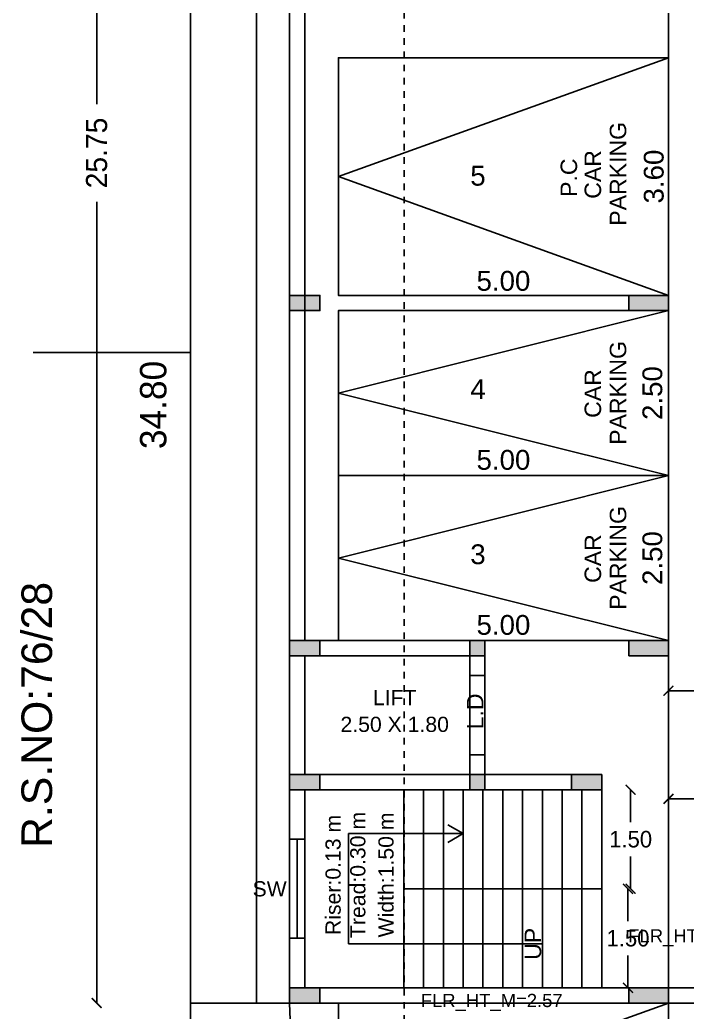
# Model space of a CAD drawing. Header units: metres. Extents: x 21686 to 22035, y 16742 to 16822.
# Drawn here: x 21686.06 to 21696.17, y 16767.55 to 16782.58 of the extents above; entities that cross this region are included whole.
import ezdxf
from ezdxf.enums import TextEntityAlignment as Align

# ---------------------------------------------------------------- set-up
doc = ezdxf.new("R2010")
doc.units = ezdxf.units.M
doc.header["$LTSCALE"] = 1.8
doc.header["$MEASUREMENT"] = 0
for name, pattern in [('DASHED2', [0.375, 0.25, -0.125]), ('HIDDEN', [0.375, 0.25, -0.125]), ('PHANTOM2', [1.25, 0.625, -0.125, 0.125, -0.125, 0.125, -0.125])]:
    doc.linetypes.add(name, pattern=pattern)
for name, color, linetype in [('AS_AT_SITE', 6, 'Continuous'), ('BLK_1_FLR_0_BLT_UP_AREA', 18, 'Continuous'), ('BLK_1_FLR_0_BLT_UP_AREA_DEDUCT', 18, 'Continuous'), ('BLK_1_FLR_0_DA_LIFT', 30, 'Continuous'), ('BLK_1_FLR_0_EXIT_WIDTH_DOOR', 2, 'Continuous'), ('BLK_1_FLR_0_EXIT_WIDTH_STAIR', 1, 'Continuous'), ('BLK_1_FLR_0_FIRESTAIR_1', 1, 'Continuous'), ('BLK_1_FLR_0_LIFT_1', 30, 'Continuous'), ('BLK_1_FLR_0_STAIR_1', 1, 'Continuous'), ('BLK_1_FLR_0_STILT_PARKING', 13, 'Continuous'), ('BLK_1_FLR_0_STILT_PARKING_DEDUCT', 13, 'Continuous'), ('BLK_1_LVL_0_BLDG_FOOT_PRINT', 1, 'Continuous'), ('BLK_1_LVL_0_FRONT_SETBACK', 2, 'Continuous'), ('BLK_1_LVL_0_SIDE_SETBACK1', 171, 'Continuous'), ('DRIVE_WAY', 255, 'Continuous'), ('FMB_OR_PLR', 70, 'Continuous'), ('PLOT_BOUNDARY', 70, 'Continuous'), ('RWH', 130, 'Continuous'), ('SUPER_IMPOSED', 5, 'Continuous')]:
    doc.layers.add(name, color=color, linetype=linetype)
doc.layers.add('BLK_1_FIRE_TENDER_MOVEMENT', color=161, linetype='Continuous', lineweight=0)
for name, color, linetype, plot in [('DA_PARKING', 1, 'Continuous', False), ('PARKING_SLOT', 30, 'Continuous', False), ('PER_AISLE_WIDTH', 5, 'Continuous', False)]:
    doc.layers.add(name, color=color, linetype=linetype, plot=plot)
doc.styles.add('ARIAL', font='arial.ttf')
doc.styles.get("Standard").update_dxf_attribs({"font": 'arial.ttf'})
doc.styles.add('USA TEXT', font='GOTHIC.TTF')
doc.dimstyles.new('1-100-ED', dxfattribs={"dimtxt": 0.25, "dimasz": 0.15, "dimexe": 0.18, "dimexo": 0.0625, "dimgap": 0.129, "dimtad": 0, "dimtih": 1, "dimtoh": 1, "dimzin": 0, "dimdsep": 46, "dimtxsty": 'USA TEXT', "dimblk": 'ARCHTICK', "dimcen": 0.1, "dimse1": 1, "dimse2": 1, "dimadec": 0, "dimazin": 0, "dimtfac": 1, "dimtofl": 0, "dimtmove": 0, "dimatfit": 3, "dimldrblk": 'ARCHTICK', "dimfxl": 0, "dimtolj": 1, "dimtzin": 0, "dimarcsym": 0})
doc.dimstyles.new('Copy of ISO-25', dxfattribs={"dimtxt": 0.3, "dimasz": 0, "dimexe": 1.25, "dimexo": 0.625, "dimgap": 0.15, "dimtad": 1, "dimzin": 1, "dimdsep": 46, "dimtxsty": 'Standard', "dimcen": 2.5, "dimse1": 1, "dimse2": 1, "dimsd1": 1, "dimsd2": 1, "dimclrd": 256, "dimadec": 1, "dimazin": 0, "dimtfac": 1, "dimtmove": 0, "dimatfit": 3, "dimfxl": 0, "dimarcsym": 0})

# ---------------------------------------------------------------- blocks, each defined once
blk = doc.blocks.new('*D109')
at = {"layer": 'Defpoints', "color": 0}
for p in [(21688.642, 16794.943), (21688.079, 16760.143), (21688.642, 16760.143)]:
    blk.add_point(p, dxfattribs=at)
at = {"color": 0, "insert": (21688.079, 16776.749), "char_height": 0.4, "attachment_point": 5, "rotation": 90, "style": 'USA TEXT'}
blk.add_mtext('\\A1;34.80', dxfattribs=at)
blk = doc.blocks.new('_ArchTick')
at = {"color": 0, "linetype": 'ByBlock', "const_width": 0.15}
blk.add_lwpolyline([(-0.5, -0.5), (0.5, 0.5)], dxfattribs=at)
blk = doc.blocks.new('*D112')
at = {"color": 0, "lineweight": -2}
for p, q in [((21687.22, 16793.443), (21687.22, 16781.305)), ((21687.22, 16767.689), (21687.22, 16779.827))]:
    blk.add_line(p, q, dxfattribs=at)
at = {"layer": 'Defpoints', "color": 0}
for p in [(21690.142, 16793.443), (21687.22, 16767.689), (21690.142, 16767.689)]:
    blk.add_point(p, dxfattribs=at)
at = {"color": 0, "lineweight": -2, "xscale": 0.15, "yscale": 0.15, "zscale": 0.15}
for p, rotation in [((21687.22, 16793.443), 90), ((21687.22, 16767.689), 270)]:
    blk.add_blockref('_ArchTick', p, dxfattribs=dict(at, rotation=rotation))
at = {"color": 0, "insert": (21687.22, 16780.566), "char_height": 0.32, "attachment_point": 5, "rotation": 90, "style": 'USA TEXT'}
blk.add_mtext('\\A1;25.75', dxfattribs=at)
blk = doc.blocks.new('*D131')
at = {"layer": 'BLK_1_FLR_0_EXIT_WIDTH_DOOR', "color": 0, "linetype": 'PHANTOM2', "lineweight": -2}
for p, q in [((21695.269, 16769.419), (21695.269, 16768.929)), ((21695.269, 16767.919), (21695.269, 16768.409))]:
    blk.add_line(p, q, dxfattribs=at)
at = {"layer": 'Defpoints', "color": 0}
for p in [(21694.872, 16769.419), (21695.269, 16769.419), (21694.872, 16767.919)]:
    blk.add_point(p, dxfattribs=at)
at = {"layer": 'BLK_1_FLR_0_EXIT_WIDTH_DOOR', "color": 0, "lineweight": -2, "xscale": 0.15, "yscale": 0.15, "zscale": 0.15}
for p, rotation in [((21695.269, 16769.419), 90), ((21695.269, 16767.919), 270)]:
    blk.add_blockref('_ArchTick', p, dxfattribs=dict(at, rotation=rotation))
at = {"layer": 'BLK_1_FLR_0_EXIT_WIDTH_DOOR', "color": 0, "insert": (21695.269, 16768.669), "char_height": 0.25, "attachment_point": 5, "style": 'USA TEXT'}
blk.add_mtext('\\A1;1.50', dxfattribs=at)
blk = doc.blocks.new('*D132')
at = {"layer": 'BLK_1_FLR_0_EXIT_WIDTH_STAIR', "color": 0, "linetype": 'PHANTOM2', "lineweight": -2}
for p, q in [((21695.309, 16770.919), (21695.309, 16770.43)), ((21695.309, 16769.419), (21695.309, 16769.909))]:
    blk.add_line(p, q, dxfattribs=at)
at = {"layer": 'Defpoints', "color": 0}
for p in [(21694.872, 16770.919), (21695.309, 16770.919), (21694.872, 16769.419)]:
    blk.add_point(p, dxfattribs=at)
at = {"layer": 'BLK_1_FLR_0_EXIT_WIDTH_STAIR', "color": 0, "lineweight": -2, "xscale": 0.15, "yscale": 0.15, "zscale": 0.15}
for p, rotation in [((21695.309, 16770.919), 90), ((21695.309, 16769.419), 270)]:
    blk.add_blockref('_ArchTick', p, dxfattribs=dict(at, rotation=rotation))
at = {"layer": 'BLK_1_FLR_0_EXIT_WIDTH_STAIR', "color": 0, "insert": (21695.309, 16770.169), "char_height": 0.25, "attachment_point": 5, "style": 'USA TEXT'}
blk.add_mtext('\\A1;1.50', dxfattribs=at)
blk = doc.blocks.new('*D138')
at = {"layer": 'Defpoints', "color": 0}
for p in [(21695.882, 16767.689), (21695.965, 16767.689), (21695.882, 16764.089)]:
    blk.add_point(p, dxfattribs=at)
at = {"color": 0, "insert": (21695.661, 16765.889), "char_height": 0.3, "attachment_point": 5, "rotation": 90}
blk.add_mtext('3.60', dxfattribs=at)
blk = doc.blocks.new('*D140')
at = {"layer": 'Defpoints', "color": 0}
for p in [(21690.882, 16773.179), (21695.882, 16773.179), (21695.882, 16773.112)]:
    blk.add_point(p, dxfattribs=at)
at = {"color": 0, "insert": (21693.382, 16773.415), "char_height": 0.3, "attachment_point": 5}
blk.add_mtext('5.00', dxfattribs=at)
blk = doc.blocks.new('*D141')
at = {"layer": 'Defpoints', "color": 0}
for p in [(21695.882, 16775.679), (21695.943, 16775.679), (21695.882, 16773.179)]:
    blk.add_point(p, dxfattribs=at)
at = {"color": 0, "insert": (21695.64, 16774.429), "char_height": 0.3, "attachment_point": 5, "rotation": 90}
blk.add_mtext('2.50', dxfattribs=at)
blk = doc.blocks.new('*D142')
at = {"layer": 'Defpoints', "color": 0}
for p in [(21690.882, 16775.679), (21695.882, 16775.679), (21695.882, 16775.612)]:
    blk.add_point(p, dxfattribs=at)
at = {"color": 0, "insert": (21693.382, 16775.915), "char_height": 0.3, "attachment_point": 5}
blk.add_mtext('5.00', dxfattribs=at)
blk = doc.blocks.new('*D143')
at = {"layer": 'Defpoints', "color": 0}
for p in [(21695.882, 16778.179), (21695.943, 16778.179), (21695.882, 16775.679)]:
    blk.add_point(p, dxfattribs=at)
at = {"color": 0, "insert": (21695.64, 16776.929), "char_height": 0.3, "attachment_point": 5, "rotation": 90}
blk.add_mtext('2.50', dxfattribs=at)
blk = doc.blocks.new('*D152')
at = {"layer": 'Defpoints', "color": 0}
for p in [(21695.882, 16782.009), (21695.965, 16782.009), (21695.882, 16778.409)]:
    blk.add_point(p, dxfattribs=at)
at = {"color": 0, "insert": (21695.661, 16780.209), "char_height": 0.3, "attachment_point": 5, "rotation": 90}
blk.add_mtext('3.60', dxfattribs=at)
blk = doc.blocks.new('*D153')
at = {"layer": 'Defpoints', "color": 0}
for p in [(21690.882, 16778.409), (21690.882, 16778.324), (21695.882, 16778.409)]:
    blk.add_point(p, dxfattribs=at)
at = {"color": 0, "insert": (21693.382, 16778.627), "char_height": 0.3, "attachment_point": 5}
blk.add_mtext('5.00', dxfattribs=at)
blk = doc.blocks.new('*D227')
at = {"layer": 'Defpoints', "color": 0}
for p in [(21695.882, 16770.782), (21701.882, 16770.782), (21701.882, 16770.782)]:
    blk.add_point(p, dxfattribs=at)
at = {"layer": 'PER_AISLE_WIDTH', "color": 0, "lineweight": -2}
for p, q in [((21695.882, 16770.782), (21698.433, 16770.782)), ((21701.882, 16770.782), (21699.331, 16770.782))]:
    blk.add_line(p, q, dxfattribs=at)
at = {"layer": 'PER_AISLE_WIDTH', "color": 0, "lineweight": -2, "xscale": 0.15, "yscale": 0.15, "zscale": 0.15, "rotation": 180}
blk.add_blockref('_ArchTick', (21695.882, 16770.782), dxfattribs=at)
at = {"layer": 'PER_AISLE_WIDTH', "color": 0, "lineweight": -2, "xscale": 0.15, "yscale": 0.15, "zscale": 0.15}
blk.add_blockref('_ArchTick', (21701.882, 16770.782), dxfattribs=at)
at = {"layer": 'PER_AISLE_WIDTH', "color": 0, "insert": (21698.882, 16770.782), "char_height": 0.25, "attachment_point": 5, "style": 'USA TEXT'}
blk.add_mtext('\\A1;6.00', dxfattribs=at)
blk = doc.blocks.new('*D228')
at = {"layer": 'Defpoints', "color": 0}
for p in [(21695.882, 16772.423), (21701.882, 16772.423), (21701.882, 16772.419)]:
    blk.add_point(p, dxfattribs=at)
at = {"layer": 'DRIVE_WAY', "color": 0, "lineweight": -2}
for p, q in [((21695.882, 16772.419), (21698.433, 16772.419)), ((21701.882, 16772.419), (21699.331, 16772.419))]:
    blk.add_line(p, q, dxfattribs=at)
at = {"layer": 'DRIVE_WAY', "color": 0, "lineweight": -2, "xscale": 0.15, "yscale": 0.15, "zscale": 0.15, "rotation": 180}
blk.add_blockref('_ArchTick', (21695.882, 16772.419), dxfattribs=at)
at = {"layer": 'DRIVE_WAY', "color": 0, "lineweight": -2, "xscale": 0.15, "yscale": 0.15, "zscale": 0.15}
blk.add_blockref('_ArchTick', (21701.882, 16772.419), dxfattribs=at)
at = {"layer": 'DRIVE_WAY', "color": 0, "insert": (21698.882, 16772.419), "char_height": 0.25, "attachment_point": 5, "style": 'USA TEXT'}
blk.add_mtext('\\A1;6.00', dxfattribs=at)

msp = doc.modelspace()

# ---------------------------------------------------------------- hatches: boundary and pattern name
h = msp.add_hatch(color=256)
h.dxf.hatch_style = 1
h.paths.add_polyline_path([(21690.6018, 16778.1794), (21690.6018, 16778.4094), (21690.1418, 16778.4094), (21690.1418, 16778.1794)])
h = msp.add_hatch(color=256)
h.dxf.hatch_style = 1
h.paths.add_polyline_path([(21695.2818, 16778.4094), (21695.2818, 16778.1794), (21695.8818, 16778.1794), (21695.8818, 16778.4094)])
h = msp.add_hatch(color=256)
h.dxf.hatch_style = 1
h.paths.add_polyline_path([(21690.6018, 16772.9494), (21690.6018, 16773.1794), (21690.1418, 16773.1794), (21690.1418, 16772.9494)])
h = msp.add_hatch(color=256)
h.dxf.hatch_style = 1
h.paths.add_polyline_path([(21693.1018, 16772.9494), (21693.1018, 16773.1794), (21692.8718, 16773.1794), (21692.8718, 16772.9494)])
h = msp.add_hatch(color=256)
h.dxf.hatch_style = 1
h.paths.add_polyline_path([(21695.2818, 16773.1794), (21695.2818, 16772.9494), (21695.8818, 16772.9494), (21695.8818, 16773.1794)])
h = msp.add_hatch(color=256)
h.dxf.hatch_style = 1
h.paths.add_polyline_path([(21690.6018, 16770.9194), (21690.6018, 16771.1494), (21690.1418, 16771.1494), (21690.1418, 16770.9194)])
h = msp.add_hatch(color=256)
h.dxf.hatch_style = 1
h.paths.add_polyline_path([(21693.1018, 16770.9194), (21693.1018, 16771.1494), (21692.8718, 16771.1494), (21692.8718, 16770.9194)])
h = msp.add_hatch(color=256)
h.dxf.hatch_style = 1
h.paths.add_polyline_path([(21694.8719, 16770.9194), (21694.8719, 16771.1494), (21694.4119, 16771.1494), (21694.4119, 16770.9194)])
h = msp.add_hatch(color=256)
h.dxf.hatch_style = 1
h.paths.add_polyline_path([(21690.6018, 16767.6888), (21690.6018, 16767.9188), (21690.1418, 16767.9188), (21690.1418, 16767.6888)])
h = msp.add_hatch(color=256)
h.dxf.hatch_style = 1
h.paths.add_polyline_path([(21695.2818, 16767.9188), (21695.2818, 16767.6888), (21695.8818, 16767.6888), (21695.8818, 16767.9188)])

# ---------------------------------------------------------------- linework, layer by layer
for p, q in [((21688.6418, 16794.9426), (21688.6418, 16777.5426)), ((21695.8818, 16794.9426), (21695.8818, 16760.4284)), ((21690.1418, 16793.4426), (21690.1418, 16777.5426)), ((21690.3718, 16793.2126), (21690.3718, 16773.1794)), ((21690.3718, 16779.3141), (21690.3718, 16779.3141)), ((21688.6418, 16777.5426), (21686.2564, 16777.5426)), ((21688.6418, 16777.5426), (21688.6418, 16760.1426)), ((21690.1418, 16777.5426), (21690.1418, 16767.6888)), ((21690.3718, 16773.1794), (21693.1018, 16773.1794)), ((21693.1018, 16773.1794), (21693.1018, 16771.1494)), ((21690.3718, 16772.9494), (21690.3718, 16771.1494)), ((21690.3718, 16772.9494), (21692.8718, 16772.9494)), ((21692.8718, 16772.9494), (21692.8718, 16772.6494)), ((21692.8718, 16772.6494), (21693.1018, 16772.6494)), ((21692.8718, 16771.4494), (21692.8718, 16771.1494)), ((21692.8718, 16771.4494), (21693.1018, 16771.4494)), ((21690.3718, 16771.1494), (21692.8718, 16771.1494)), ((21693.1018, 16771.1494), (21694.8719, 16771.1494)), ((21690.3718, 16770.9194), (21690.3718, 16767.9188)), ((21690.3718, 16770.9194), (21694.8719, 16770.9194)), ((21691.8719, 16769.4194), (21691.8719, 16770.9194)), ((21692.1719, 16769.4194), (21692.1719, 16770.9194)), ((21692.4719, 16769.4194), (21692.4719, 16770.9194)), ((21692.7719, 16769.4194), (21692.7719, 16770.9194)), ((21693.0719, 16769.4194), (21693.0719, 16770.9194)), ((21693.3719, 16769.4194), (21693.3719, 16770.9194)), ((21693.6719, 16769.4194), (21693.6719, 16770.9194)), ((21693.9719, 16769.4194), (21693.9719, 16770.9194)), ((21694.2719, 16769.4194), (21694.2719, 16770.9194)), ((21694.5719, 16769.4194), (21694.5719, 16770.9194)), ((21694.8719, 16769.4194), (21694.8719, 16770.9194)), ((21692.7719, 16770.2557), (21692.5412, 16770.3897)), ((21690.3718, 16770.1691), (21690.1418, 16770.1691)), ((21690.2568, 16768.6691), (21690.2568, 16770.1691)), ((21691.0356, 16768.5831), (21691.0356, 16770.2557)), ((21691.0356, 16770.2557), (21692.7719, 16770.2557)), ((21692.7719, 16770.2557), (21692.5412, 16770.1217)), ((21691.8719, 16769.4194), (21694.8719, 16769.4194)), ((21691.8719, 16767.9188), (21691.8719, 16769.4188)), ((21692.1719, 16767.9188), (21692.1719, 16769.4188)), ((21692.4719, 16767.9188), (21692.4719, 16769.4188)), ((21692.7719, 16767.9188), (21692.7719, 16769.4188)), ((21693.0719, 16767.9188), (21693.0719, 16769.4188)), ((21693.3719, 16767.9188), (21693.3719, 16769.4188)), ((21693.6719, 16767.9188), (21693.6719, 16769.4188)), ((21693.9719, 16767.9188), (21693.9719, 16769.4188)), ((21694.2719, 16767.9188), (21694.2719, 16769.4188)), ((21694.5719, 16767.9188), (21694.5719, 16769.4188)), ((21694.8719, 16767.9188), (21694.8719, 16769.4188)), ((21690.3718, 16768.6691), (21690.1418, 16768.6691)), ((21691.0356, 16768.5831), (21693.9719, 16768.5831)), ((21702.1118, 16767.9188), (21690.3718, 16767.9188)), ((21691.7719, 16767.9188), (21694.7719, 16767.9188)), ((21702.3418, 16767.6888), (21690.1418, 16767.6888))]:
    msp.add_line(p, q)
at = {"linetype": 'HIDDEN', "ltscale": 0.003}
msp.add_line((21691.8806, 16766.604), (21691.8806, 16794.5863), dxfattribs=at)
for points in [[(21695.8818, 16782.0094), (21690.8818, 16782.0094), (21690.8818, 16778.4094), (21695.8818, 16778.4094), (21695.8818, 16782.0094), (21690.8818, 16780.2094), (21695.8818, 16778.4094)], [(21695.8818, 16778.1794), (21690.8818, 16778.1794), (21690.8818, 16775.6794), (21695.8818, 16775.6794), (21695.8818, 16778.1794), (21690.8818, 16776.9294), (21695.8818, 16775.6794)], [(21695.8818, 16775.6794), (21690.8818, 16775.6794), (21690.8818, 16773.1794), (21695.8818, 16773.1794), (21695.8818, 16775.6794), (21690.8818, 16774.4294), (21695.8818, 16773.1794)], [(21695.8818, 16767.6888), (21690.8818, 16767.6888), (21690.8818, 16764.0888), (21695.8818, 16764.0888), (21695.8818, 16767.6888), (21690.8818, 16765.8888), (21695.8818, 16764.0888)]]:
    msp.add_lwpolyline(points)
for points in [[(21690.1418, 16778.4094), (21690.6018, 16778.4094), (21690.6018, 16778.1794), (21690.1418, 16778.1794)], [(21695.2818, 16778.1794), (21695.8818, 16778.1794), (21695.8818, 16778.4094), (21695.2818, 16778.4094)], [(21690.1418, 16773.1794), (21690.6018, 16773.1794), (21690.6018, 16772.9494), (21690.1418, 16772.9494)], [(21692.8718, 16772.9494), (21693.1018, 16772.9494), (21693.1018, 16773.1794), (21692.8718, 16773.1794)], [(21695.2818, 16772.9494), (21695.8818, 16772.9494), (21695.8818, 16773.1794), (21695.2818, 16773.1794)], [(21690.1418, 16771.1494), (21690.6018, 16771.1494), (21690.6018, 16770.9194), (21690.1418, 16770.9194)], [(21692.8718, 16770.9194), (21693.1018, 16770.9194), (21693.1018, 16771.1494), (21692.8718, 16771.1494)], [(21694.4119, 16771.1494), (21694.8719, 16771.1494), (21694.8719, 16770.9194), (21694.4119, 16770.9194)], [(21690.1418, 16767.9188), (21690.6018, 16767.9188), (21690.6018, 16767.6888), (21690.1418, 16767.6888)], [(21695.2818, 16767.6888), (21695.8818, 16767.6888), (21695.8818, 16767.9188), (21695.2818, 16767.9188)]]:
    msp.add_lwpolyline(points, close=True)
at = {"layer": 'AS_AT_SITE'}
msp.add_lwpolyline([(21688.6418, 16794.9426), (21703.8418, 16794.9426), (21703.8418, 16760.7426), (21688.6418, 16760.1426), (21688.6418, 16777.5426)], close=True, dxfattribs=at)
at = {"layer": 'BLK_1_FIRE_TENDER_MOVEMENT'}
for points in [[(21690.1418, 16767.6888), (21688.6418, 16767.6888), (21688.6418, 16777.5426), (21688.6418, 16793.4426), (21690.1418, 16793.4426)], [(21690.1418, 16767.6888), (21690.4368, 16760.2134), (21702.6179, 16760.6942), (21702.3418, 16767.6888)]]:
    msp.add_lwpolyline(points, close=True, dxfattribs=at)
at = {"layer": 'BLK_1_FLR_0_BLT_UP_AREA', "color": 18, "linetype": 'DASHED2'}
msp.add_lwpolyline([(21690.1418, 16793.4426), (21702.3418, 16793.4426), (21702.3418, 16767.6888), (21690.1418, 16767.6888)], close=True, dxfattribs=at)
at = {"layer": 'BLK_1_FLR_0_BLT_UP_AREA_DEDUCT', "color": 18, "linetype": 'DASHED2'}
msp.add_lwpolyline([(21690.1418, 16793.4426), (21702.3418, 16793.4426), (21702.3418, 16767.6888), (21690.1418, 16767.6888)], close=True, dxfattribs=at)
at = {"layer": 'BLK_1_FLR_0_DA_LIFT'}
msp.add_lwpolyline([(21690.3718, 16771.1494), (21692.8718, 16771.1494), (21692.8718, 16772.9494), (21690.3718, 16772.9494)], close=True, dxfattribs=at)
at = {"layer": 'BLK_1_FLR_0_FIRESTAIR_1', "linetype": 'DASHED2'}
msp.add_lwpolyline([(21694.8719, 16767.9188), (21690.1418, 16767.9188), (21690.1418, 16770.9194), (21694.8719, 16770.9194)], close=True, dxfattribs=at)
at = {"layer": 'BLK_1_FLR_0_LIFT_1'}
msp.add_lwpolyline([(21690.3718, 16771.1494), (21692.8718, 16771.1494), (21692.8718, 16772.9494), (21690.3718, 16772.9494)], close=True, dxfattribs=at)
at = {"layer": 'BLK_1_FLR_0_STAIR_1', "linetype": 'DASHED2'}
msp.add_lwpolyline([(21690.1418, 16770.9194), (21694.8719, 16770.9194), (21694.8719, 16767.9188), (21690.1418, 16767.9188)], close=True, dxfattribs=at)
at = {"layer": 'BLK_1_FLR_0_STILT_PARKING', "color": 13}
msp.add_lwpolyline([(21690.1418, 16793.4426), (21702.3418, 16793.4426), (21702.3418, 16767.6888), (21690.1418, 16767.6888)], close=True, dxfattribs=at)
at = {"layer": 'BLK_1_FLR_0_STILT_PARKING_DEDUCT', "color": 13}
msp.add_lwpolyline([(21690.3718, 16771.1494), (21692.8718, 16771.1494), (21692.8718, 16772.9494), (21690.3718, 16772.9494)], close=True, dxfattribs=at)
at = {"layer": 'BLK_1_LVL_0_BLDG_FOOT_PRINT'}
msp.add_lwpolyline([(21702.3418, 16767.6888), (21690.1418, 16767.6888), (21690.1418, 16793.4426), (21702.3418, 16793.4426)], close=True, dxfattribs=at)
at = {"layer": 'BLK_1_LVL_0_FRONT_SETBACK'}
msp.add_lwpolyline([(21702.3418, 16767.6888), (21702.6179, 16760.6942), (21690.4368, 16760.2134), (21690.1418, 16767.6888)], close=True, dxfattribs=at)
at = {"layer": 'BLK_1_LVL_0_SIDE_SETBACK1'}
msp.add_lwpolyline([(21690.1418, 16767.6888), (21688.6418, 16767.6888), (21688.6418, 16793.4426), (21690.1418, 16793.4426)], close=True, dxfattribs=at)
at = {"layer": 'DA_PARKING'}
for points in [[(21690.8818, 16778.4094), (21695.8818, 16778.4094), (21695.8818, 16782.0094), (21690.8818, 16782.0094)], [(21690.8818, 16764.0888), (21695.8818, 16764.0888), (21695.8818, 16767.6888), (21690.8818, 16767.6888)]]:
    msp.add_lwpolyline(points, close=True, dxfattribs=at)
at = {"layer": 'DRIVE_WAY', "color": 255}
msp.add_lwpolyline([(21695.8818, 16761.2232), (21695.8818, 16793.2122), (21701.8818, 16793.2122), (21701.8818, 16761.2232)], close=True, dxfattribs=at)
at = {"layer": 'FMB_OR_PLR'}
msp.add_lwpolyline([(21688.6418, 16794.9426), (21703.8418, 16794.9426), (21703.8418, 16760.7426), (21688.6418, 16760.1426), (21688.6418, 16777.5426)], close=True, dxfattribs=at)
at = {"layer": 'PARKING_SLOT'}
for points in [[(21690.8818, 16778.4094), (21695.8818, 16778.4094), (21695.8818, 16782.0094), (21690.8818, 16782.0094)], [(21690.8818, 16775.6799), (21695.8818, 16775.6799), (21695.8818, 16778.1799), (21690.8818, 16778.1799)], [(21690.8818, 16773.1794), (21695.8818, 16773.1794), (21695.8818, 16775.6794), (21690.8818, 16775.6794)], [(21690.8818, 16764.0888), (21695.8818, 16764.0888), (21695.8818, 16767.6888), (21690.8818, 16767.6888)]]:
    msp.add_lwpolyline(points, close=True, dxfattribs=at)
at = {"layer": 'PER_AISLE_WIDTH', "color": 5}
msp.add_lwpolyline([(21695.8818, 16761.2232), (21695.8818, 16793.2122), (21701.8818, 16793.2122), (21701.8818, 16761.2232)], close=True, dxfattribs=at)
at = {"layer": 'PLOT_BOUNDARY'}
msp.add_lwpolyline([(21688.6418, 16794.9426), (21703.8418, 16794.9426), (21703.8418, 16760.7426), (21688.6418, 16760.1426), (21688.6418, 16777.5426)], close=True, dxfattribs=at)
at = {"layer": 'RWH'}
msp.add_lwpolyline([(21689.6418, 16767.6888), (21688.6418, 16767.6888), (21688.6418, 16793.4426), (21689.6418, 16793.4426)], close=True, dxfattribs=at)
at = {"layer": 'SUPER_IMPOSED'}
msp.add_lwpolyline([(21688.6418, 16794.9426), (21703.8418, 16794.9426), (21703.8418, 16760.7426), (21688.6418, 16760.1426), (21688.6418, 16777.5426)], close=True, dxfattribs=at)

# ---------------------------------------------------------------- texts
at = {"style": 'ARIAL'}
for s, height, rotation, p in [('PARKING', 0.25, 90, (21695.1176, 16780.2502)), ('CAR', 0.25, 90, (21694.7367, 16780.2408)), ('P.C ', 0.25, 90, (21694.3733, 16780.2402)), ('5', 0.3, 360, (21692.9963, 16780.2217)), ('PARKING', 0.25, 90, (21695.1176, 16776.931)), ('CAR', 0.25, 90, (21694.7367, 16776.9217)), ('4', 0.3, 360, (21692.9963, 16776.9871)), ('PARKING', 0.25, 90, (21695.1176, 16774.431)), ('CAR', 0.25, 90, (21694.7367, 16774.4217)), ('3', 0.3, 360, (21692.9963, 16774.4871)), ('R.S.NO:76/28', 0.463511, 90, (21686.3124, 16772.0529)), ('LIFT', 0.23, 360, (21691.7347, 16772.3158)), ('L.D', 0.25, 90, (21692.9534, 16772.106)), ('2.50 X 1.80', 0.23, 360, (21691.7347, 16771.9103)), ('SW', 0.23, 360, (21689.8404, 16769.419)), ('UP', 0.25, 90, (21693.8284, 16768.5851))]:
    msp.add_text(s, height=height, rotation=rotation, dxfattribs=at).set_placement(p, align=Align.MIDDLE_CENTER)
at = {"ltscale": 0.1, "style": 'ARIAL'}
for s, p in [('Riser:0.13 m', (21690.801, 16769.6286)), ('Tread:0.30 m', (21691.1755, 16769.6286)), ('Width:1.50 m', (21691.6028, 16769.6286))]:
    msp.add_text(s, height=0.23, rotation=90, dxfattribs=at).set_placement(p, align=Align.MIDDLE_CENTER)
at = {"layer": 'BLK_1_FLR_0_FIRESTAIR_1', "linetype": 'Continuous', "insert": (21696.3482, 16768.8062), "char_height": 0.2, "width": 2.4, "attachment_point": 2}
msp.add_mtext('FLR_HT_M=2.57', dxfattribs=at)
at = {"layer": 'BLK_1_FLR_0_STAIR_1', "linetype": 'Continuous', "insert": (21693.2043, 16767.8273), "char_height": 0.2, "width": 2.4, "attachment_point": 2}
msp.add_mtext('FLR_HT_M=2.57', dxfattribs=at)

# ---------------------------------------------------------------- dimensions: what is measured, and where the dimension line sits
dim = msp.add_linear_dim(base=(21688.0788, 16760.1426), p1=(21688.6418, 16794.9426), p2=(21688.6418, 16760.1426), angle=270, dimstyle='1-100-ED', override={"dimtxt": 0.4, "dimtih": 0, "dimsd1": 1, "dimsd2": 1})
dim.commit()
dim.dimension.update_dxf_attribs({"geometry": '*D109', "text_midpoint": (21688.0788, 16776.7488), "dimtype": 161})
for p1, p2, distance, dimstyle, override, picture, middle in [((21690.1418, 16793.4426), (21690.1418, 16767.6894), -2.9218, '1-100-ED', {"dimtxt": 0.32, "dimgap": 0.2, "dimtih": 0}, '*D112', (21687.22, 16780.566)), ((21695.8818, 16778.4094), (21695.8818, 16782.0094), -0.0829, 'Copy of ISO-25', {"dimpost": '\\X', "dimfxl": 0.18}, '*D152', (21695.6614, 16780.2094)), ((21695.8818, 16778.4094), (21690.8818, 16778.4094), 0.0854, 'Copy of ISO-25', {"dimpost": '\\X', "dimfxl": 0.18}, '*D153', (21693.3818, 16778.6271)), ((21695.8818, 16775.6794), (21695.8818, 16778.1794), -0.061, 'Copy of ISO-25', {"dimpost": '\\X', "dimfxl": 0.18}, '*D143', (21695.6395, 16776.9294)), ((21690.8818, 16775.6794), (21695.8818, 16775.6794), -0.0674, 'Copy of ISO-25', {"dimpost": '\\X', "dimfxl": 0.18}, '*D142', (21693.3818, 16775.9152)), ((21695.8818, 16773.1794), (21695.8818, 16775.6794), -0.061, 'Copy of ISO-25', {"dimpost": '\\X', "dimfxl": 0.18}, '*D141', (21695.6395, 16774.4294)), ((21690.8818, 16773.1794), (21695.8818, 16773.1794), -0.0674, 'Copy of ISO-25', {"dimpost": '\\X', "dimfxl": 0.18}, '*D140', (21693.3818, 16773.4152)), ((21695.8818, 16764.0888), (21695.8818, 16767.6888), -0.0829, 'Copy of ISO-25', {"dimpost": '\\X', "dimfxl": 0.18}, '*D138', (21695.6614, 16765.8888))]:
    dim = msp.add_aligned_dim(p1=p1, p2=p2, distance=distance, dimstyle=dimstyle, override=override)
    dim.commit()
    dim.dimension.update_dxf_attribs({"geometry": picture, "text_midpoint": middle})
at = {"layer": 'BLK_1_FLR_0_EXIT_WIDTH_DOOR'}
dim = msp.add_linear_dim(base=(21695.2692, 16769.4194), p1=(21694.8719, 16767.9188), p2=(21694.8719, 16769.4194), angle=90, dimstyle='1-100-ED', override={"dimclrd": 0, "dimclrt": 0, "dimfxl": 75, "dimarcsym": 2}, dxfattribs=at)
dim.commit()
dim.dimension.update_dxf_attribs({"geometry": '*D131', "text_midpoint": (21695.2692, 16768.6691), "dimtype": 161})
at = {"layer": 'BLK_1_FLR_0_EXIT_WIDTH_STAIR'}
dim = msp.add_linear_dim(base=(21695.309, 16770.9194), p1=(21694.8719, 16769.4194), p2=(21694.8719, 16770.9194), angle=90, dimstyle='1-100-ED', override={"dimclrd": 0, "dimclrt": 0, "dimfxl": 75, "dimarcsym": 2}, dxfattribs=at)
dim.commit()
dim.dimension.update_dxf_attribs({"geometry": '*D132', "text_midpoint": (21695.309, 16770.1694), "dimtype": 161})
at = {"layer": 'DRIVE_WAY', "color": 255}
dim = msp.add_aligned_dim(p1=(21695.8818, 16772.4229), p2=(21701.8818, 16772.4229), distance=-0.0035, dimstyle='1-100-ED', dxfattribs=at)
dim.commit()
dim.dimension.update_dxf_attribs({"geometry": '*D228', "text_midpoint": (21698.8818, 16772.4194)})
at = {"layer": 'PER_AISLE_WIDTH', "color": 5}
dim = msp.add_aligned_dim(p1=(21695.8818, 16770.7817), p2=(21701.8818, 16770.7817), distance=0, dimstyle='1-100-ED', dxfattribs=at)
dim.commit()
dim.dimension.update_dxf_attribs({"geometry": '*D227', "text_midpoint": (21698.8818, 16770.7817)})

doc.saveas('drawing.dxf')
